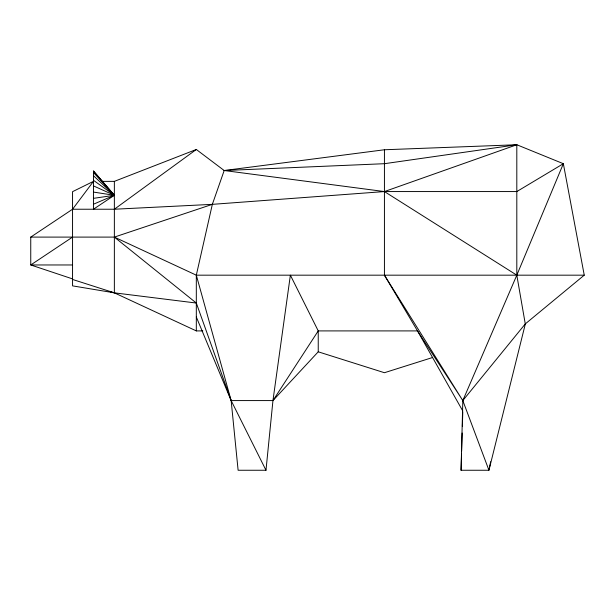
<?xml version="1.0" encoding="UTF-8"?>
<svg xmlns="http://www.w3.org/2000/svg" width="615" height="615" viewBox="0 0 615 615"><rect width="100%" height="100%" fill="white"/><g stroke="black" fill="none" stroke-linecap="round" stroke-linejoin="round"><path stroke-width="0.92" d="M525.356 323.844L488.94 470.252L461.066 470.252L462.811 400.58L516.808 275.174L563.348 163.698L516.808 144.748L384.429 149.76L224.183 170.524L196.316 149.483L114.359 181.363L102.005 181.363M461.066 470.252L461.55 454.016M461.634 451.149L462.165 433.006M462.365 426.318L462.78 411.988M490.632 461.78L488.94 470.252L462.811 400.58L525.279 323.913L516.808 275.174L516.808 144.748L384.429 163.698L224.183 170.524L212.344 204.349L196.316 275.174L231.148 400.58L238.113 470.252L265.988 470.252L272.952 400.58L290.372 275.174L318.239 330.908L318.239 351.811L272.952 400.58L231.148 400.58L196.316 316.979M272.952 400.58L318.239 330.908L417.524 330.908L462.811 400.58L384.429 275.174L384.429 149.76M72.555 278.903L30.75 264.965L30.75 237.098L72.555 209.231L93.457 181.363L72.555 191.672L72.555 285.867L114.359 292.84L196.316 303.041L231.148 400.58L265.988 470.252M525.279 323.913L584.25 275.174L563.348 163.698L516.808 191.565L384.429 191.565L212.344 204.349L114.359 209.231L72.555 209.231M114.359 209.231L196.316 149.483M93.457 171.108L114.359 195.293L93.457 209.231L93.457 170.932L114.359 195.293L93.457 204.218M72.555 237.098L30.75 264.965L72.555 264.965M224.183 170.524L384.429 191.565L516.808 144.748M212.344 204.349L114.359 237.098L30.75 237.098M432.483 357.538L384.429 372.713L318.239 351.811M93.457 198.353L114.359 195.293L93.457 172.508M196.316 303.041L114.359 237.098L196.316 275.174L584.25 275.174M72.555 279.456L114.359 292.84L196.316 330.908L202.819 330.908M93.457 192.08L114.359 195.293L107.825 188.336M110.638 291.864L114.359 292.84L114.359 181.363M93.457 185.899L114.359 195.293L93.457 175.713M384.429 191.565L516.808 275.174M112.038 193.748L114.359 195.293L111.569 192.795M93.457 180.295L114.359 195.293M104.558 184.861L106.518 186.945M384.429 275.174L417.524 330.908L462.811 411.035M196.316 275.174L196.316 330.908"/></g></svg>
